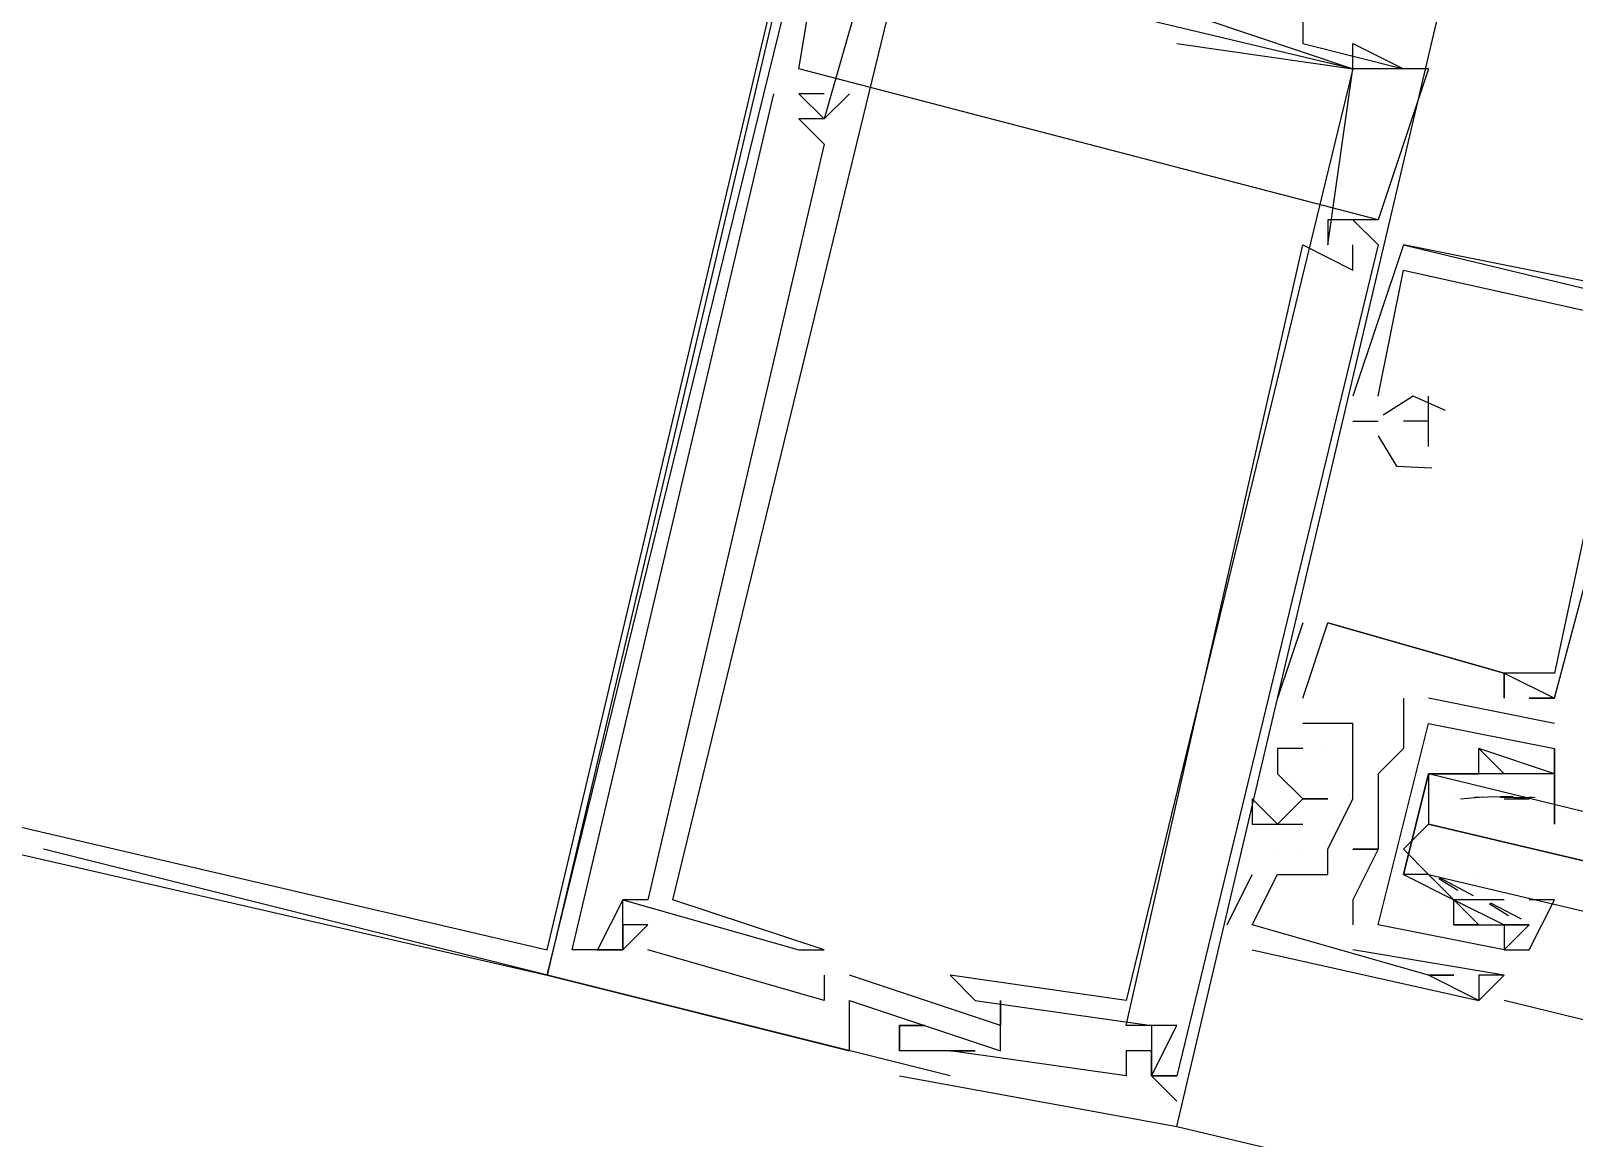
# Model space of a CAD drawing. Header units: feet. Extents: x -84 to 198, y -22 to 181.
# Drawn here: x 78.993 to 79.81, y 150.918 to 151.504 of the extents above; entities that cross this region are included whole.
import ezdxf

# ---------------------------------------------------------------- set-up
doc = ezdxf.new("R2010")
doc.units = ezdxf.units.FT
doc.layers.add('A-LINEA', color=7, linetype='CONTINUOUS')

msp = doc.modelspace()

# ---------------------------------------------------------------- linework, layer by layer
at = {"layer": 'A-LINEA'}
for p, q in [((79.6, 151.4978), (79.6, 151.4978)), ((79.6, 151.4978), (79.6, 151.4978)), ((79.6, 151.4978), (79.6, 151.4978)), ((79.6667, 151.4978), (79.6667, 151.4978)), ((79.6667, 151.4978), (79.6667, 151.4978)), ((79.6667, 151.4978), (79.6667, 151.4978)), ((79.6933, 151.4978), (79.6933, 151.4978)), ((79.6933, 151.4978), (79.6933, 151.4978)), ((79.6933, 151.4978), (79.6933, 151.4978)), ((79.7067, 151.4044), (79.4, 151.4844)), ((79.4, 151.4844), (79.4, 151.4844)), ((79.7067, 151.4044), (79.4, 151.4844)), ((79.4, 151.4844), (79.4, 151.4844)), ((79.7067, 151.4044), (79.4, 151.4844)), ((79.4, 151.4844), (79.4, 151.4844)), ((79.68, 151.3911), (79.6933, 151.4844)), ((79.68, 151.3911), (79.6933, 151.4844)), ((79.68, 151.3911), (79.6933, 151.4844)), ((79.6933, 151.4844), (79.6933, 151.4844)), ((79.6933, 151.4844), (79.6933, 151.4844)), ((79.6933, 151.4844), (79.6933, 151.4844)), ((79.6933, 151.4844), (79.6933, 151.4844)), ((79.6933, 151.4844), (79.6933, 151.4844)), ((79.6933, 151.4844), (79.6933, 151.4844)), ((79.6933, 151.4844), (79.6933, 151.4844)), ((79.6933, 151.4844), (79.6933, 151.4844)), ((79.6933, 151.4844), (79.6933, 151.4844)), ((79.7333, 151.4844), (79.72, 151.4844)), ((79.72, 151.4844), (79.72, 151.4844)), ((79.72, 151.4844), (79.72, 151.4844)), ((79.7333, 151.4844), (79.72, 151.4844)), ((79.72, 151.4844), (79.72, 151.4844)), ((79.72, 151.4844), (79.72, 151.4844)), ((79.7333, 151.4844), (79.72, 151.4844)), ((79.72, 151.4844), (79.72, 151.4844)), ((79.72, 151.4844), (79.72, 151.4844)), ((79.7333, 151.4844), (79.7333, 151.4844)), ((79.7333, 151.4844), (79.7333, 151.4844)), ((79.7333, 151.4844), (79.7333, 151.4844)), ((79.3867, 151.4711), (79.3867, 151.4711)), ((79.3867, 151.4711), (79.3867, 151.4711)), ((79.3867, 151.4711), (79.3867, 151.4711)), ((79.4, 151.4711), (79.4, 151.4711)), ((79.4, 151.4711), (79.4, 151.4711)), ((79.4, 151.4711), (79.4, 151.4711)), ((79.4, 151.4711), (79.4, 151.4711)), ((79.4, 151.4711), (79.4, 151.4711)), ((79.4, 151.4711), (79.4, 151.4711)), ((79.4133, 151.4711), (79.4133, 151.4711)), ((79.4133, 151.4711), (79.4133, 151.4711)), ((79.4133, 151.4711), (79.4133, 151.4711)), ((79.4267, 151.4711), (79.4267, 151.4711)), ((79.4267, 151.4711), (79.4267, 151.4711)), ((79.4267, 151.4711), (79.4267, 151.4711)), ((79.4, 151.4578), (79.4, 151.4578)), ((79.4, 151.4578), (79.4, 151.4578)), ((79.4, 151.4578), (79.4, 151.4578)), ((79.4133, 151.4578), (79.4133, 151.4578)), ((79.4133, 151.4578), (79.4133, 151.4578)), ((79.4133, 151.4578), (79.4133, 151.4578)), ((79.4133, 151.4578), (79.4133, 151.4578)), ((79.4133, 151.4578), (79.4133, 151.4578)), ((79.4133, 151.4578), (79.4133, 151.4578)), ((79.4133, 151.4444), (79.4133, 151.4444)), ((79.4133, 151.4444), (79.4133, 151.4444)), ((79.4133, 151.4444), (79.4133, 151.4444)), ((79.68, 151.4044), (79.68, 151.4044)), ((79.68, 151.4044), (79.68, 151.4044)), ((79.68, 151.4044), (79.68, 151.4044)), ((79.6933, 151.4044), (79.6933, 151.4044)), ((79.6933, 151.4044), (79.6933, 151.4044)), ((79.6933, 151.4044), (79.6933, 151.4044)), ((79.7067, 151.4044), (79.7067, 151.4044)), ((79.7067, 151.4044), (79.7067, 151.4044)), ((79.7067, 151.4044), (79.7067, 151.4044)), ((79.6667, 151.3911), (79.6667, 151.3911)), ((79.6667, 151.3911), (79.6667, 151.3911)), ((79.6667, 151.3911), (79.6667, 151.3911)), ((79.68, 151.3911), (79.68, 151.3911)), ((79.68, 151.3911), (79.68, 151.3911)), ((79.68, 151.3911), (79.68, 151.3911)), ((79.68, 151.3911), (79.68, 151.3911)), ((79.68, 151.3911), (79.68, 151.3911)), ((79.68, 151.3911), (79.68, 151.3911)), ((79.6933, 151.3911), (79.6933, 151.3911)), ((79.72, 151.3911), (79.6933, 151.3111)), ((79.6933, 151.3911), (79.6933, 151.3911)), ((79.6933, 151.3911), (79.6933, 151.3911)), ((79.72, 151.3911), (79.6933, 151.3111)), ((79.6933, 151.3911), (79.6933, 151.3911)), ((79.6933, 151.3911), (79.6933, 151.3911)), ((79.72, 151.3911), (79.6933, 151.3111)), ((79.6933, 151.3911), (79.6933, 151.3911)), ((79.7067, 151.3911), (79.7067, 151.3911)), ((79.7067, 151.3911), (79.7067, 151.3911)), ((79.7067, 151.3911), (79.7067, 151.3911)), ((79.8533, 151.3644), (79.72, 151.3911)), ((79.72, 151.3911), (79.72, 151.3911)), ((79.8533, 151.3644), (79.72, 151.3911)), ((79.72, 151.3911), (79.72, 151.3911)), ((79.8533, 151.3644), (79.72, 151.3911)), ((79.72, 151.3911), (79.72, 151.3911)), ((79.6933, 151.3778), (79.6933, 151.3778)), ((79.6933, 151.3778), (79.6933, 151.3778)), ((79.6933, 151.3778), (79.6933, 151.3778)), ((79.72, 151.3778), (79.72, 151.3778)), ((79.72, 151.3778), (79.72, 151.3778)), ((79.72, 151.3778), (79.72, 151.3778)), ((79.72, 151.3778), (79.72, 151.3778)), ((79.72, 151.3778), (79.72, 151.3778)), ((79.72, 151.3778), (79.72, 151.3778)), ((79.6933, 151.3111), (79.6933, 151.3111)), ((79.6933, 151.3111), (79.6933, 151.3111)), ((79.6933, 151.3111), (79.6933, 151.3111)), ((79.7067, 151.3111), (79.7067, 151.3111)), ((79.7067, 151.3111), (79.7067, 151.3111)), ((79.7067, 151.3111), (79.7067, 151.3111)), ((79.7067, 151.3111), (79.7067, 151.3111)), ((79.7067, 151.3111), (79.7067, 151.3111)), ((79.7067, 151.3111), (79.7067, 151.3111)), ((79.7333, 151.2978), (79.7333, 151.3111)), ((79.7333, 151.3111), (79.7333, 151.3111)), ((79.7333, 151.2978), (79.7333, 151.3111)), ((79.7333, 151.3111), (79.7333, 151.3111)), ((79.7333, 151.2978), (79.7333, 151.3111)), ((79.7333, 151.3111), (79.7333, 151.3111)), ((79.6933, 151.2978), (79.7067, 151.2978)), ((79.6933, 151.2978), (79.6933, 151.2978)), ((79.6933, 151.2978), (79.7067, 151.2978)), ((79.6933, 151.2978), (79.6933, 151.2978)), ((79.6933, 151.2978), (79.7067, 151.2978)), ((79.6933, 151.2978), (79.6933, 151.2978)), ((79.7067, 151.2978), (79.7067, 151.2978)), ((79.7067, 151.2978), (79.7067, 151.2978)), ((79.7067, 151.2978), (79.7067, 151.2978)), ((79.72, 151.2978), (79.72, 151.2978)), ((79.72, 151.2978), (79.72, 151.2978)), ((79.72, 151.2978), (79.72, 151.2978)), ((79.7333, 151.2978), (79.7333, 151.2978)), ((79.7333, 151.2978), (79.7333, 151.2978)), ((79.7333, 151.2978), (79.7333, 151.2978)), ((79.7333, 151.2978), (79.7333, 151.2978)), ((79.7333, 151.2978), (79.7333, 151.2978)), ((79.7333, 151.2978), (79.7333, 151.2978)), ((79.7333, 151.2844), (79.7333, 151.2844)), ((79.7333, 151.2844), (79.7333, 151.2844)), ((79.7333, 151.2844), (79.7333, 151.2844)), ((79.6667, 151.1911), (79.6533, 151.1511)), ((79.6667, 151.1911), (79.6533, 151.1511)), ((79.6667, 151.1911), (79.6533, 151.1511)), ((79.6667, 151.1911), (79.6667, 151.1911)), ((79.6667, 151.1911), (79.6667, 151.1911)), ((79.6667, 151.1911), (79.6667, 151.1911)), ((79.68, 151.1911), (79.68, 151.1911)), ((79.68, 151.1911), (79.68, 151.1911)), ((79.68, 151.1911), (79.68, 151.1911)), ((79.68, 151.1911), (79.68, 151.1911)), ((79.68, 151.1911), (79.68, 151.1911)), ((79.68, 151.1911), (79.68, 151.1911)), ((79.7733, 151.1644), (79.7733, 151.1644)), ((79.7733, 151.1644), (79.7733, 151.1644)), ((79.7733, 151.1644), (79.7733, 151.1644)), ((79.7733, 151.1644), (79.7733, 151.1644)), ((79.7733, 151.1644), (79.7733, 151.1644)), ((79.7733, 151.1644), (79.7733, 151.1644)), ((79.7733, 151.1644), (79.7733, 151.1644)), ((79.7733, 151.1644), (79.7733, 151.1644)), ((79.7733, 151.1644), (79.7733, 151.1644)), ((79.8, 151.1644), (79.8, 151.1644)), ((79.8, 151.1644), (79.8, 151.1644)), ((79.8, 151.1644), (79.8, 151.1644)), ((79.6533, 151.1511), (79.6533, 151.1511)), ((79.6533, 151.1511), (79.6533, 151.1511)), ((79.6533, 151.1511), (79.6533, 151.1511)), ((79.6667, 151.1511), (79.6667, 151.1511)), ((79.6667, 151.1511), (79.6667, 151.1511)), ((79.6667, 151.1511), (79.6667, 151.1511)), ((79.6667, 151.1511), (79.6667, 151.1511)), ((79.6667, 151.1511), (79.6667, 151.1511)), ((79.6667, 151.1511), (79.6667, 151.1511)), ((79.72, 151.1511), (79.72, 151.1511)), ((79.72, 151.1511), (79.72, 151.1511)), ((79.8, 151.1378), (79.7333, 151.1511)), ((79.7333, 151.1511), (79.7333, 151.1511)), ((79.8, 151.1378), (79.7333, 151.1511)), ((79.7333, 151.1511), (79.7333, 151.1511)), ((79.7733, 151.1511), (79.7733, 151.1511)), ((79.7733, 151.1511), (79.7733, 151.1511)), ((79.7733, 151.1511), (79.7733, 151.1511)), ((79.7867, 151.1511), (79.7867, 151.1511)), ((79.7867, 151.1511), (79.7867, 151.1511)), ((79.7867, 151.1511), (79.7867, 151.1511)), ((79.8, 151.1511), (79.8, 151.1511)), ((79.8, 151.1511), (79.8, 151.1511)), ((79.8, 151.1511), (79.8, 151.1511)), ((79.8, 151.1511), (79.8, 151.1511)), ((79.8, 151.1511), (79.8, 151.1511)), ((79.8, 151.1511), (79.8, 151.1511)), ((79.68, 151.1378), (79.6667, 151.1378)), ((79.6667, 151.1378), (79.6667, 151.1378)), ((79.6667, 151.1378), (79.6667, 151.1378)), ((79.68, 151.1378), (79.6667, 151.1378)), ((79.6667, 151.1378), (79.6667, 151.1378)), ((79.6667, 151.1378), (79.6667, 151.1378)), ((79.68, 151.1378), (79.6667, 151.1378)), ((79.6667, 151.1378), (79.6667, 151.1378)), ((79.6667, 151.1378), (79.6667, 151.1378)), ((79.68, 151.1378), (79.68, 151.1378)), ((79.68, 151.1378), (79.68, 151.1378)), ((79.68, 151.1378), (79.68, 151.1378)), ((79.6933, 151.1378), (79.6933, 151.1378)), ((79.6933, 151.1378), (79.6933, 151.1378)), ((79.6933, 151.1378), (79.6933, 151.1378)), ((79.7333, 151.1378), (79.7333, 151.1378)), ((79.7333, 151.1378), (79.7333, 151.1378)), ((79.8, 151.1378), (79.8, 151.1378)), ((79.8, 151.1378), (79.8, 151.1378)), ((79.6533, 151.1244), (79.6533, 151.1244)), ((79.6533, 151.1244), (79.6533, 151.1244)), ((79.6533, 151.1244), (79.6533, 151.1244)), ((79.6667, 151.1244), (79.6667, 151.1244)), ((79.6667, 151.1244), (79.6667, 151.1244)), ((79.6667, 151.1244), (79.6667, 151.1244)), ((79.68, 151.1244), (79.68, 151.1244)), ((79.68, 151.1244), (79.68, 151.1244)), ((79.68, 151.1244), (79.68, 151.1244)), ((79.6933, 151.1244), (79.6933, 151.1244)), ((79.6933, 151.1244), (79.6933, 151.1244)), ((79.6933, 151.1244), (79.6933, 151.1244)), ((79.72, 151.1244), (79.72, 151.1244)), ((79.72, 151.1244), (79.72, 151.1244)), ((79.76, 151.1244), (79.76, 151.1244)), ((79.76, 151.1244), (79.76, 151.1244)), ((79.76, 151.1244), (79.76, 151.1244)), ((79.76, 151.1244), (79.76, 151.1244)), ((79.8, 151.1244), (79.8, 151.1244)), ((79.8, 151.1244), (79.8, 151.1244)), ((79.8, 151.1244), (79.8, 151.1244)), ((79.8, 151.1244), (79.8, 151.1244)), ((79.6533, 151.1111), (79.6533, 151.1111)), ((79.6533, 151.1111), (79.6533, 151.1111)), ((79.6533, 151.1111), (79.6533, 151.1111)), ((79.7067, 151.1111), (79.7067, 151.1111)), ((79.7067, 151.1111), (79.7067, 151.1111)), ((79.76, 151.1111), (79.76, 151.1111)), ((79.76, 151.1111), (79.76, 151.1111)), ((79.7733, 151.1111), (79.7733, 151.1111)), ((79.7733, 151.1111), (79.7733, 151.1111)), ((79.8, 151.1111), (79.8, 151.1111)), ((79.8, 151.1111), (79.8, 151.1111)), ((79.8, 151.1111), (79.8, 151.1111)), ((79.8, 151.1111), (79.8, 151.1111)), ((79.64, 151.0978), (79.64, 151.0978)), ((79.64, 151.0978), (79.64, 151.0978)), ((79.64, 151.0978), (79.64, 151.0978)), ((79.6667, 151.0978), (79.6667, 151.0978)), ((79.6667, 151.0978), (79.6667, 151.0978)), ((79.6667, 151.0978), (79.6667, 151.0978)), ((79.68, 151.0978), (79.68, 151.0978)), ((79.68, 151.0978), (79.68, 151.0978)), ((79.68, 151.0978), (79.68, 151.0978)), ((79.6933, 151.0978), (79.6933, 151.0978)), ((79.6933, 151.0978), (79.6933, 151.0978)), ((79.6933, 151.0978), (79.6933, 151.0978)), ((79.7067, 151.0978), (79.7067, 151.0978)), ((79.7067, 151.0978), (79.7067, 151.0978)), ((79.7467, 151.0978), (79.7467, 151.0978)), ((79.7502, 151.0979), (79.7621, 151.0989)), ((79.7577, 151.0987), (79.7781, 151.0992)), ((79.7715, 151.0986), (79.7898, 151.0988)), ((79.7733, 151.0978), (79.7867, 151.0978)), ((79.7733, 151.0978), (79.7733, 151.0978)), ((79.7768, 151.0979), (79.7887, 151.0989)), ((79.7867, 151.0978), (79.7867, 151.0978)), ((79.7867, 151.0978), (79.7867, 151.0978)), ((79.7867, 151.0978), (79.7867, 151.0978)), ((79.8, 151.0978), (79.8, 151.0978)), ((79.8, 151.0978), (79.8, 151.0978)), ((79.64, 151.0844), (79.64, 151.0844)), ((79.64, 151.0844), (79.64, 151.0844)), ((79.64, 151.0844), (79.64, 151.0844)), ((79.6533, 151.0844), (79.6533, 151.0844)), ((79.6533, 151.0844), (79.6533, 151.0844)), ((79.6533, 151.0844), (79.6533, 151.0844)), ((79.6667, 151.0844), (79.6667, 151.0844)), ((79.6667, 151.0844), (79.6667, 151.0844)), ((79.6667, 151.0844), (79.6667, 151.0844)), ((79.7333, 151.0844), (79.7333, 151.0844)), ((79.48, 150.9511), (79, 151.0711)), ((79.6533, 151.0711), (79.6533, 151.0711)), ((79.6533, 151.0711), (79.6533, 151.0711)), ((79.6533, 151.0711), (79.6533, 151.0711)), ((79.6533, 151.0711), (79.6533, 151.0711)), ((79.6533, 151.0711), (79.6533, 151.0711)), ((79.6533, 151.0711), (79.6533, 151.0711)), ((79.6667, 151.0711), (79.6667, 151.0711)), ((79.6667, 151.0711), (79.6667, 151.0711)), ((79.6667, 151.0711), (79.6667, 151.0711)), ((79.68, 151.0711), (79.68, 151.0711)), ((79.68, 151.0711), (79.68, 151.0711)), ((79.68, 151.0711), (79.68, 151.0711)), ((79.6933, 151.0711), (79.6933, 151.0711)), ((79.6933, 151.0711), (79.6933, 151.0711)), ((79.7067, 151.0711), (79.7067, 151.0711)), ((79.7067, 151.0711), (79.7067, 151.0711)), ((79.7067, 151.0711), (79.7067, 151.0711)), ((79.7067, 151.0711), (79.7067, 151.0711)), ((79.64, 151.0578), (79.64, 151.0578)), ((79.64, 151.0578), (79.64, 151.0578)), ((79.64, 151.0578), (79.64, 151.0578)), ((79.6533, 151.0578), (79.6533, 151.0578)), ((79.6533, 151.0578), (79.6533, 151.0578)), ((79.6533, 151.0578), (79.6533, 151.0578)), ((79.68, 151.0578), (79.68, 151.0578)), ((79.68, 151.0578), (79.68, 151.0578)), ((79.68, 151.0578), (79.68, 151.0578)), ((79.7333, 151.0578), (79.7333, 151.0578)), ((79.7489, 151.0493), (79.7388, 151.0555)), ((79.7572, 151.0464), (79.7393, 151.056)), ((79.76, 151.0578), (79.76, 151.0578)), ((79.3067, 151.0444), (79.3067, 151.0444)), ((79.3067, 151.0444), (79.3067, 151.0444)), ((79.3067, 151.0444), (79.3067, 151.0444)), ((79.3067, 151.0444), (79.3067, 151.0444)), ((79.3067, 151.0444), (79.3067, 151.0444)), ((79.3067, 151.0444), (79.3067, 151.0444)), ((79.32, 151.0444), (79.32, 151.0444)), ((79.32, 151.0444), (79.32, 151.0444)), ((79.32, 151.0444), (79.32, 151.0444)), ((79.3333, 151.0444), (79.3333, 151.0444)), ((79.3333, 151.0444), (79.3333, 151.0444)), ((79.3333, 151.0444), (79.3333, 151.0444)), ((79.6933, 151.0444), (79.6933, 151.0444)), ((79.6933, 151.0444), (79.6933, 151.0444)), ((79.7333, 151.0444), (79.7333, 151.0444)), ((79.7333, 151.0444), (79.7333, 151.0444)), ((79.7333, 151.0444), (79.7333, 151.0444)), ((79.7333, 151.0444), (79.7333, 151.0444)), ((79.7467, 151.0444), (79.7467, 151.0444)), ((79.7467, 151.0444), (79.7467, 151.0444)), ((79.7467, 151.0444), (79.7467, 151.0444)), ((79.7467, 151.0444), (79.7467, 151.0444)), ((79.76, 151.0444), (79.76, 151.0444)), ((79.7733, 151.0444), (79.76, 151.0444)), ((79.76, 151.0444), (79.76, 151.0444)), ((79.7756, 151.0359), (79.7654, 151.0422)), ((79.7826, 151.0341), (79.7664, 151.0426)), ((79.7733, 151.0444), (79.7733, 151.0444)), ((79.7733, 151.0444), (79.7733, 151.0444)), ((79.7733, 151.0444), (79.7733, 151.0444)), ((79.3067, 151.0311), (79.3067, 151.0311)), ((79.3067, 151.0311), (79.3067, 151.0311)), ((79.3067, 151.0311), (79.3067, 151.0311)), ((79.32, 151.0311), (79.32, 151.0311)), ((79.32, 151.0311), (79.32, 151.0311)), ((79.32, 151.0311), (79.32, 151.0311)), ((79.6267, 151.0311), (79.6267, 151.0311)), ((79.6267, 151.0311), (79.6267, 151.0311)), ((79.6267, 151.0311), (79.6267, 151.0311)), ((79.64, 151.0311), (79.64, 151.0311)), ((79.64, 151.0311), (79.64, 151.0311)), ((79.64, 151.0311), (79.64, 151.0311)), ((79.64, 151.0311), (79.64, 151.0311)), ((79.64, 151.0311), (79.64, 151.0311)), ((79.64, 151.0311), (79.64, 151.0311)), ((79.6933, 151.0311), (79.6933, 151.0311)), ((79.6933, 151.0311), (79.6933, 151.0311)), ((79.7467, 151.0311), (79.7467, 151.0311)), ((79.7467, 151.0311), (79.7467, 151.0311)), ((79.7467, 151.0311), (79.7467, 151.0311)), ((79.7467, 151.0311), (79.7467, 151.0311)), ((79.76, 151.0311), (79.76, 151.0311)), ((79.76, 151.0311), (79.76, 151.0311)), ((79.7733, 151.0311), (79.7733, 151.0311)), ((79.7733, 151.0311), (79.7733, 151.0311)), ((79.7733, 151.0311), (79.7733, 151.0311)), ((79.7733, 151.0311), (79.7733, 151.0311)), ((79.7867, 151.0311), (79.7867, 151.0311)), ((79.7867, 151.0311), (79.7867, 151.0311)), ((79.28, 151.0178), (79.28, 151.0178)), ((79.28, 151.0178), (79.28, 151.0178)), ((79.28, 151.0178), (79.28, 151.0178)), ((79.2933, 151.0178), (79.2933, 151.0178)), ((79.2933, 151.0178), (79.2933, 151.0178)), ((79.2933, 151.0178), (79.2933, 151.0178)), ((79.3067, 151.0178), (79.3067, 151.0178)), ((79.3067, 151.0178), (79.3067, 151.0178)), ((79.3067, 151.0178), (79.3067, 151.0178)), ((79.3067, 151.0178), (79.3067, 151.0178)), ((79.3067, 151.0178), (79.3067, 151.0178)), ((79.3067, 151.0178), (79.3067, 151.0178)), ((79.3067, 151.0178), (79.3067, 151.0178)), ((79.3067, 151.0178), (79.3067, 151.0178)), ((79.3067, 151.0178), (79.3067, 151.0178)), ((79.32, 151.0178), (79.32, 151.0178)), ((79.32, 151.0178), (79.32, 151.0178)), ((79.32, 151.0178), (79.32, 151.0178)), ((79.4, 151.0178), (79.4, 151.0178)), ((79.4, 151.0178), (79.4, 151.0178)), ((79.4, 151.0178), (79.4, 151.0178)), ((79.4133, 151.0178), (79.4133, 151.0178)), ((79.4133, 151.0178), (79.4133, 151.0178)), ((79.4133, 151.0178), (79.4133, 151.0178)), ((79.64, 151.0178), (79.64, 151.0178)), ((79.64, 151.0178), (79.64, 151.0178)), ((79.64, 151.0178), (79.64, 151.0178)), ((79.7733, 151.0044), (79.6933, 151.0178)), ((79.6933, 151.0178), (79.6933, 151.0178)), ((79.7733, 151.0044), (79.6933, 151.0178)), ((79.6933, 151.0178), (79.6933, 151.0178)), ((79.7733, 151.0178), (79.7733, 151.0178)), ((79.7733, 151.0178), (79.7733, 151.0178)), ((79.7733, 151.0178), (79.7733, 151.0178)), ((79.7733, 151.0178), (79.7733, 151.0178)), ((79.2667, 151.0044), (79.2667, 151.0044)), ((79.2667, 151.0044), (79.2667, 151.0044)), ((79.2667, 151.0044), (79.2667, 151.0044)), ((79.4133, 151.0044), (79.4133, 151.0044)), ((79.4133, 151.0044), (79.4133, 151.0044)), ((79.4133, 151.0044), (79.4133, 151.0044)), ((79.5067, 150.9778), (79.4267, 151.0044)), ((79.4267, 151.0044), (79.4267, 151.0044)), ((79.5067, 150.9778), (79.4267, 151.0044)), ((79.4267, 151.0044), (79.4267, 151.0044)), ((79.5067, 150.9778), (79.4267, 151.0044)), ((79.4267, 151.0044), (79.4267, 151.0044)), ((79.48, 151.0044), (79.48, 151.0044)), ((79.48, 151.0044), (79.48, 151.0044)), ((79.48, 151.0044), (79.48, 151.0044)), ((79.7333, 151.0044), (79.7333, 151.0044)), ((79.7333, 151.0044), (79.7333, 151.0044)), ((79.7333, 151.0044), (79.7333, 151.0044)), ((79.7333, 151.0044), (79.7333, 151.0044)), ((79.7333, 151.0044), (79.7333, 151.0044)), ((79.7333, 151.0044), (79.7333, 151.0044)), ((79.7467, 151.0044), (79.7467, 151.0044)), ((79.7467, 151.0044), (79.7467, 151.0044)), ((79.7467, 151.0044), (79.7467, 151.0044)), ((79.76, 151.0044), (79.76, 151.0044)), ((79.76, 151.0044), (79.76, 151.0044)), ((79.76, 151.0044), (79.76, 151.0044)), ((79.7733, 151.0044), (79.7733, 151.0044)), ((79.7733, 151.0044), (79.7733, 151.0044)), ((79.7733, 151.0044), (79.7733, 151.0044)), ((79.7733, 151.0044), (79.7733, 151.0044)), ((79.7733, 151.0044), (79.7733, 151.0044)), ((79.4133, 150.9911), (79.4133, 150.9911)), ((79.4133, 150.9911), (79.4133, 150.9911)), ((79.4133, 150.9911), (79.4133, 150.9911)), ((79.4267, 150.9911), (79.4267, 150.9911)), ((79.4267, 150.9911), (79.4267, 150.9911)), ((79.4267, 150.9911), (79.4267, 150.9911)), ((79.4933, 150.9911), (79.4933, 150.9911)), ((79.4933, 150.9911), (79.4933, 150.9911)), ((79.4933, 150.9911), (79.4933, 150.9911)), ((79.5067, 150.9911), (79.5067, 150.9911)), ((79.5067, 150.9911), (79.5067, 150.9911)), ((79.5067, 150.9911), (79.5067, 150.9911)), ((79.5067, 150.9911), (79.5067, 150.9911)), ((79.5067, 150.9911), (79.5067, 150.9911)), ((79.5067, 150.9911), (79.5067, 150.9911)), ((79.5733, 150.9911), (79.5733, 150.9911)), ((79.5733, 150.9911), (79.5733, 150.9911)), ((79.5733, 150.9911), (79.5733, 150.9911)), ((79.76, 150.9911), (79.76, 150.9911)), ((79.76, 150.9911), (79.76, 150.9911)), ((79.76, 150.9911), (79.76, 150.9911)), ((79.76, 150.9911), (79.76, 150.9911)), ((79.76, 150.9911), (79.76, 150.9911)), ((79.76, 150.9911), (79.76, 150.9911)), ((81.4, 150.5911), (79.7733, 150.9911)), ((79.4533, 150.9778), (79.4533, 150.9778)), ((79.4533, 150.9778), (79.4533, 150.9778)), ((79.4533, 150.9778), (79.4533, 150.9778)), ((79.4533, 150.9778), (79.4533, 150.9778)), ((79.4533, 150.9778), (79.4533, 150.9778)), ((79.4533, 150.9778), (79.4533, 150.9778)), ((79.4667, 150.9778), (79.4667, 150.9778)), ((79.4667, 150.9778), (79.4667, 150.9778)), ((79.4667, 150.9778), (79.4667, 150.9778)), ((79.5067, 150.9778), (79.5067, 150.9778)), ((79.5067, 150.9778), (79.5067, 150.9778)), ((79.5067, 150.9778), (79.5067, 150.9778)), ((79.5733, 150.9778), (79.5733, 150.9778)), ((79.5733, 150.9778), (79.5733, 150.9778)), ((79.5733, 150.9778), (79.5733, 150.9778)), ((79.5867, 150.9778), (79.5867, 150.9778)), ((79.5867, 150.9778), (79.5867, 150.9778)), ((79.5867, 150.9778), (79.5867, 150.9778)), ((79.6, 150.9778), (79.6, 150.9778)), ((79.6, 150.9778), (79.6, 150.9778)), ((79.6, 150.9778), (79.6, 150.9778)), ((79.4267, 150.9644), (79.4267, 150.9644)), ((79.4267, 150.9644), (79.4267, 150.9644)), ((79.4267, 150.9644), (79.4267, 150.9644)), ((79.4533, 150.9644), (79.4533, 150.9644)), ((79.4533, 150.9644), (79.4533, 150.9644)), ((79.4533, 150.9644), (79.4533, 150.9644)), ((79.4533, 150.9644), (79.4533, 150.9644)), ((79.4533, 150.9644), (79.4533, 150.9644)), ((79.4533, 150.9644), (79.4533, 150.9644)), ((79.48, 150.9644), (79.48, 150.9644)), ((79.48, 150.9644), (79.48, 150.9644)), ((79.48, 150.9644), (79.48, 150.9644)), ((79.48, 150.9644), (79.48, 150.9644)), ((79.48, 150.9644), (79.48, 150.9644)), ((79.48, 150.9644), (79.48, 150.9644)), ((79.4933, 150.9644), (79.4933, 150.9644)), ((79.4933, 150.9644), (79.4933, 150.9644)), ((79.4933, 150.9644), (79.4933, 150.9644)), ((79.5067, 150.9644), (79.5067, 150.9644)), ((79.5067, 150.9644), (79.5067, 150.9644)), ((79.5067, 150.9644), (79.5067, 150.9644)), ((79.5733, 150.9644), (79.5733, 150.9644)), ((79.5733, 150.9644), (79.5733, 150.9644)), ((79.5733, 150.9644), (79.5733, 150.9644)), ((79.5867, 150.9644), (79.5867, 150.9644)), ((79.5867, 150.9644), (79.5867, 150.9644)), ((79.5867, 150.9644), (79.5867, 150.9644)), ((79.4533, 150.9511), (79.4533, 150.9511)), ((79.4533, 150.9511), (79.4533, 150.9511)), ((79.4533, 150.9511), (79.4533, 150.9511)), ((79.5733, 150.9511), (79.5733, 150.9511)), ((79.5733, 150.9511), (79.5733, 150.9511)), ((79.5733, 150.9511), (79.5733, 150.9511)), ((79.5867, 150.9511), (79.5867, 150.9511)), ((79.5867, 150.9511), (79.5867, 150.9511)), ((79.5867, 150.9511), (79.5867, 150.9511)), ((79.5867, 150.9511), (79.5867, 150.9511)), ((79.5867, 150.9511), (79.5867, 150.9511)), ((79.5867, 150.9511), (79.5867, 150.9511)), ((79.5867, 150.9511), (79.5867, 150.9511)), ((79.5867, 150.9511), (79.5867, 150.9511)), ((79.5867, 150.9511), (79.5867, 150.9511)), ((79.6, 150.9511), (79.6, 150.9511)), ((79.6, 150.9511), (79.6, 150.9511)), ((79.6, 150.9511), (79.6, 150.9511)), ((79.6, 150.9511), (79.6, 150.9511)), ((79.6, 150.9511), (79.6, 150.9511)), ((79.6, 150.9511), (79.6, 150.9511)), ((79.6, 150.9378), (79.6, 150.9378)), ((79.6, 150.9378), (79.6, 150.9378)), ((79.6, 150.9378), (79.6, 150.9378)), ((79.6, 150.9244), (79.6, 150.9244)), ((79.6, 150.9244), (79.6, 150.9244)), ((79.6, 150.9244), (87.72, 149.0044)), ((79.6, 150.9244), (79.6, 150.9244))]:
    msp.add_line(p, q, dxfattribs=at)
for points in [[(79.1867, 151.8844), (78.36, 151.7378), (78.4533, 151.1911), (79.2667, 151.0044), (79.4667, 151.8178), (79.1867, 151.8844)], [(79.1867, 151.8711), (78.3733, 151.7244), (78.4667, 151.2044), (79.2667, 151.0178), (79.4533, 151.8044), (79.1867, 151.8711)], [(79.44, 151.6844), (79.4267, 151.6844), (79.2667, 151.0044), (79.4267, 150.9644), (79.4267, 150.9911), (79.5067, 150.9644), (79.5067, 150.9911), (79.5067, 150.9778)], [(79.44, 151.6844), (79.4267, 151.6844), (79.2667, 151.0044), (79.4267, 150.9644), (79.4267, 150.9911), (79.5067, 150.9644), (79.5067, 150.9911), (79.5067, 150.9778)], [(79.44, 151.6844), (79.4267, 151.6844), (79.2667, 151.0044), (79.4267, 150.9644), (79.4267, 150.9911), (79.5067, 150.9644), (79.5067, 150.9911), (79.5067, 150.9778)], [(79.4533, 150.9511), (79.6, 150.9244), (79.76, 151.6044)], [(79.4533, 150.9511), (79.6, 150.9244), (79.76, 151.6044)], [(79.4533, 150.9511), (79.6, 150.9244), (79.76, 151.6044)], [(79.4, 151.4844), (79.4133, 151.5644), (79.6267, 151.5111), (79.64, 151.5111), (79.64, 151.5244), (79.6267, 151.5244), (79.64, 151.5244), (79.6, 151.5244), (79.6133, 151.5244)], [(79.4, 151.4844), (79.4133, 151.5644), (79.6267, 151.5111), (79.64, 151.5111), (79.64, 151.5244), (79.6267, 151.5244), (79.64, 151.5244), (79.6, 151.5244), (79.6133, 151.5244)], [(79.4, 151.4844), (79.4133, 151.5644), (79.6267, 151.5111), (79.64, 151.5111), (79.64, 151.5244), (79.6267, 151.5244), (79.64, 151.5244), (79.6, 151.5244), (79.6133, 151.5244)], [(79.4133, 151.5511), (79.44, 151.5511), (79.4133, 151.4578), (79.4, 151.4578), (79.4133, 151.4444), (79.32, 151.0444), (79.3067, 151.0444), (79.2933, 151.0178), (79.3067, 151.0178), (79.3067, 151.0444), (79.4, 151.0178), (79.4133, 151.0178), (79.3333, 151.0444), (79.4533, 151.5378), (79.5333, 151.5244), (79.5333, 151.5244), (79.5333, 151.5378)], [(79.4133, 151.5511), (79.44, 151.5511), (79.4133, 151.4578), (79.4, 151.4578), (79.4133, 151.4444), (79.32, 151.0444), (79.3067, 151.0444), (79.2933, 151.0178), (79.3067, 151.0178), (79.3067, 151.0444), (79.4, 151.0178), (79.4133, 151.0178), (79.3333, 151.0444), (79.4533, 151.5378), (79.5333, 151.5244), (79.5333, 151.5244), (79.5333, 151.5378)], [(79.4133, 151.5511), (79.44, 151.5511), (79.4133, 151.4578), (79.4, 151.4578), (79.4133, 151.4444), (79.32, 151.0444), (79.3067, 151.0444), (79.2933, 151.0178), (79.3067, 151.0178), (79.3067, 151.0444), (79.4, 151.0178), (79.4133, 151.0178), (79.3333, 151.0444), (79.4533, 151.5378), (79.5333, 151.5244), (79.5333, 151.5244), (79.5333, 151.5378)], [(79.6, 151.5111), (79.6, 151.5111), (79.6133, 151.5111), (79.6933, 151.4844), (79.6933, 151.4978), (79.72, 151.4844), (79.6933, 151.4844), (79.4133, 151.5511)], [(79.6, 151.5111), (79.6, 151.5111), (79.6133, 151.5111), (79.6933, 151.4844), (79.6933, 151.4978), (79.72, 151.4844), (79.6933, 151.4844), (79.4133, 151.5511)], [(79.6, 151.5111), (79.6, 151.5111), (79.6133, 151.5111), (79.6933, 151.4844), (79.6933, 151.4978), (79.72, 151.4844), (79.6933, 151.4844), (79.4133, 151.5511)], [(79.6667, 151.5111), (79.6667, 151.4978), (79.72, 151.4844)], [(79.6667, 151.5111), (79.6667, 151.4978), (79.72, 151.4844)], [(79.6667, 151.5111), (79.6667, 151.4978), (79.72, 151.4844)], [(79.6, 151.4978), (79.6933, 151.4844), (79.5733, 150.9911), (79.48, 151.0044), (79.4933, 150.9911), (79.5867, 150.9778), (79.5867, 150.9511), (79.6, 150.9511), (79.5867, 150.9511), (79.6, 150.9778), (79.5733, 150.9778), (79.6667, 151.3911), (79.6933, 151.3778), (79.6933, 151.3911)], [(79.6, 151.4978), (79.6933, 151.4844), (79.5733, 150.9911), (79.48, 151.0044), (79.4933, 150.9911), (79.5867, 150.9778), (79.5867, 150.9511), (79.6, 150.9511), (79.5867, 150.9511), (79.6, 150.9778), (79.5733, 150.9778), (79.6667, 151.3911), (79.6933, 151.3778), (79.6933, 151.3911)], [(79.6, 151.4978), (79.6933, 151.4844), (79.5733, 150.9911), (79.48, 151.0044), (79.4933, 150.9911), (79.5867, 150.9778), (79.5867, 150.9511), (79.6, 150.9511), (79.5867, 150.9511), (79.6, 150.9778), (79.5733, 150.9778), (79.6667, 151.3911), (79.6933, 151.3778), (79.6933, 151.3911)], [(79.7333, 151.4844), (79.7067, 151.4044), (79.68, 151.4044), (79.68, 151.3911)], [(79.7333, 151.4844), (79.7067, 151.4044), (79.68, 151.4044), (79.68, 151.3911)], [(79.7333, 151.4844), (79.7067, 151.4044), (79.68, 151.4044), (79.68, 151.3911)], [(79.3067, 151.0178), (79.32, 151.0311), (79.3067, 151.0311), (79.3067, 151.0178), (79.28, 151.0178), (79.3867, 151.4711)], [(79.3067, 151.0178), (79.32, 151.0311), (79.3067, 151.0311), (79.3067, 151.0178), (79.28, 151.0178), (79.3867, 151.4711)], [(79.3067, 151.0178), (79.32, 151.0311), (79.3067, 151.0311), (79.3067, 151.0178), (79.28, 151.0178), (79.3867, 151.4711)], [(79.4133, 151.4711), (79.4, 151.4711), (79.4133, 151.4578), (79.4267, 151.4711)], [(79.4133, 151.4711), (79.4, 151.4711), (79.4133, 151.4578), (79.4267, 151.4711)], [(79.4133, 151.4711), (79.4, 151.4711), (79.4133, 151.4578), (79.4267, 151.4711)], [(79.4133, 151.4444), (79.4, 151.4578), (79.4, 151.4578), (79.4, 151.4578)], [(79.4133, 151.4444), (79.4, 151.4578), (79.4, 151.4578), (79.4, 151.4578)], [(79.4133, 151.4444), (79.4, 151.4578), (79.4, 151.4578), (79.4, 151.4578)], [(79.6933, 151.4044), (79.7067, 151.3911), (79.6, 150.9511)], [(79.6933, 151.4044), (79.7067, 151.3911), (79.6, 150.9511)], [(79.6933, 151.4044), (79.7067, 151.3911), (79.6, 150.9511)], [(79.72, 151.3911), (81.4933, 150.9644), (83.6667, 150.4578)], [(79.7067, 151.3111), (79.72, 151.3778), (79.84, 151.3511), (79.8, 151.1644), (79.7733, 151.1644), (79.7733, 151.1644), (79.68, 151.1911), (79.68, 151.1911)], [(79.7067, 151.3111), (79.72, 151.3778), (79.84, 151.3511), (79.8, 151.1644), (79.7733, 151.1644), (79.7733, 151.1644), (79.68, 151.1911), (79.68, 151.1911)], [(79.7067, 151.3111), (79.72, 151.3778), (79.84, 151.3511), (79.8, 151.1644), (79.7733, 151.1644), (79.7733, 151.1644), (79.68, 151.1911), (79.68, 151.1911)], [(79.6667, 151.1511), (79.68, 151.1911), (79.7733, 151.1644), (79.7733, 151.1511), (79.7733, 151.1644), (79.8, 151.1511), (79.7867, 151.1511), (79.8, 151.1511), (79.8533, 151.3511)], [(79.6667, 151.1511), (79.68, 151.1911), (79.7733, 151.1644), (79.7733, 151.1511), (79.7733, 151.1644), (79.8, 151.1511), (79.7867, 151.1511), (79.8, 151.1511), (79.8533, 151.3511)], [(79.6667, 151.1511), (79.68, 151.1911), (79.7733, 151.1644), (79.7733, 151.1511), (79.7733, 151.1644), (79.8, 151.1511), (79.7867, 151.1511), (79.8, 151.1511), (79.8533, 151.3511)], [(79.7424, 151.3035), (79.7252, 151.3111), (79.7093, 151.301)], [(79.7424, 151.3035), (79.7252, 151.3111), (79.7093, 151.301)], [(79.7424, 151.3035), (79.7252, 151.3111), (79.7093, 151.301)], [(79.7333, 151.2844), (79.7333, 151.2978), (79.72, 151.2978), (79.72, 151.2978)], [(79.7333, 151.2844), (79.7333, 151.2978), (79.72, 151.2978), (79.72, 151.2978)], [(79.7333, 151.2844), (79.7333, 151.2978), (79.72, 151.2978), (79.72, 151.2978)], [(79.7067, 151.2901), (79.7164, 151.274), (79.7351, 151.273)], [(79.7067, 151.2901), (79.7164, 151.274), (79.7351, 151.273)], [(79.7067, 151.2901), (79.7164, 151.274), (79.7351, 151.273)], [(79.72, 151.1511), (79.72, 151.1244), (79.7067, 151.1111), (79.7067, 151.0978), (79.7067, 151.0711), (79.6933, 151.0711), (79.7067, 151.0711), (79.6933, 151.0444), (79.6933, 151.0311)], [(79.72, 151.1511), (79.72, 151.1244), (79.7067, 151.1111), (79.7067, 151.0978), (79.7067, 151.0711), (79.6933, 151.0711), (79.7067, 151.0711), (79.6933, 151.0444), (79.6933, 151.0311)], [(79.64, 151.0178), (79.76, 150.9911), (79.7733, 151.0044), (79.76, 151.0044), (79.76, 150.9911), (79.7333, 151.0044), (79.7467, 151.0044), (79.7333, 151.0044), (79.64, 151.0311), (79.6533, 151.0578), (79.68, 151.0578), (79.68, 151.0711), (79.6933, 151.0978), (79.6933, 151.1244), (79.6933, 151.1378), (79.6667, 151.1378)], [(79.64, 151.0178), (79.76, 150.9911), (79.7733, 151.0044), (79.76, 151.0044), (79.76, 150.9911), (79.7333, 151.0044), (79.7467, 151.0044), (79.7333, 151.0044), (79.64, 151.0311), (79.6533, 151.0578), (79.68, 151.0578), (79.68, 151.0711), (79.6933, 151.0978), (79.6933, 151.1244), (79.6933, 151.1378), (79.6667, 151.1378)], [(79.64, 151.0178), (79.76, 150.9911), (79.7733, 151.0044), (79.76, 151.0044), (79.76, 150.9911), (79.7333, 151.0044), (79.7467, 151.0044), (79.7333, 151.0044), (79.64, 151.0311), (79.6533, 151.0578), (79.68, 151.0578), (79.68, 151.0711), (79.6933, 151.0978), (79.6933, 151.1244), (79.6933, 151.1378), (79.6667, 151.1378)], [(79.7067, 151.0311), (79.7333, 151.1378), (79.8, 151.1244), (79.8, 151.1111), (79.76, 151.1244)], [(79.7067, 151.0311), (79.7333, 151.1378), (79.8, 151.1244), (79.8, 151.1111), (79.76, 151.1244)], [(79.6667, 151.1244), (79.6533, 151.1244), (79.6533, 151.1111), (79.6667, 151.0978)], [(79.6667, 151.1244), (79.6533, 151.1244), (79.6533, 151.1111), (79.6667, 151.0978)], [(79.6667, 151.1244), (79.6533, 151.1244), (79.6533, 151.1111), (79.6667, 151.0978)], [(79.8, 151.0978), (79.8, 151.0844), (79.8, 151.1111), (79.8, 151.1244), (79.8, 151.0978), (79.8, 151.1111), (79.7867, 151.1111), (79.7733, 151.1111), (79.76, 151.1111), (79.7333, 151.1111), (79.72, 151.0578), (79.7467, 151.0444), (79.7733, 151.0311), (79.7867, 151.0311), (79.7733, 151.0178), (79.7867, 151.0178), (79.8, 151.0444), (79.7867, 151.0444)], [(79.76, 151.1111), (79.76, 151.1244), (79.7733, 151.1111)], [(79.76, 151.1111), (79.76, 151.1244), (79.7733, 151.1111)], [(79.8, 151.1111), (79.8, 151.0978), (79.8, 151.1244)], [(79.8, 151.1111), (79.8, 151.0978), (79.8, 151.1244)], [(79.7467, 151.0444), (79.7333, 151.0578), (79.72, 151.0578), (79.7333, 151.1111), (79.7467, 151.1111), (79.76, 151.1111)], [(81.4267, 150.6978), (79.7333, 151.1111), (79.7333, 151.0978), (79.7333, 151.0844), (81.4267, 150.6844), (79.7333, 151.0844), (79.72, 151.0711), (79.7333, 151.0578), (81.4267, 150.6578)], [(79.6667, 151.0978), (79.6533, 151.0844), (79.64, 151.0978), (79.64, 151.0844), (79.6667, 151.0844)], [(79.6667, 151.0978), (79.6533, 151.0844), (79.64, 151.0978), (79.64, 151.0844), (79.6667, 151.0844)], [(79.6667, 151.0978), (79.6533, 151.0844), (79.64, 151.0978), (79.64, 151.0844), (79.6667, 151.0844)], [(79.68, 151.0978), (79.6667, 151.0978), (79.68, 151.0978), (79.6667, 151.0978), (79.68, 151.0978), (79.6667, 151.0978), (79.68, 151.0978)], [(79.68, 151.0978), (79.6667, 151.0978), (79.68, 151.0978), (79.6667, 151.0978), (79.68, 151.0978), (79.6667, 151.0978), (79.68, 151.0978)], [(79.68, 151.0978), (79.6667, 151.0978), (79.68, 151.0978), (79.6667, 151.0978), (79.68, 151.0978), (79.6667, 151.0978), (79.68, 151.0978)], [(79.6267, 151.0311), (79.64, 151.0578), (79.64, 151.0578)], [(79.6267, 151.0311), (79.64, 151.0578), (79.64, 151.0578)], [(79.6267, 151.0311), (79.64, 151.0578), (79.64, 151.0578)], [(79.76, 151.0444), (79.7467, 151.0444), (79.76, 151.0311), (79.7467, 151.0311), (79.7467, 151.0444)], [(79.76, 151.0444), (79.7467, 151.0444), (79.76, 151.0311), (79.7467, 151.0311), (79.7467, 151.0444)], [(79.7467, 151.0311), (79.7733, 151.0311), (79.7733, 151.0178), (79.7067, 151.0311)], [(79.7467, 151.0311), (79.7733, 151.0311), (79.7733, 151.0178), (79.7067, 151.0311)], [(79.7733, 151.0178), (79.7867, 151.0311), (79.7733, 151.0311)], [(79.7733, 151.0178), (79.7867, 151.0311), (79.7733, 151.0311)], [(79.4133, 151.0044), (79.4133, 150.9911), (79.32, 151.0178)], [(79.4133, 151.0044), (79.4133, 150.9911), (79.32, 151.0178)], [(79.4133, 151.0044), (79.4133, 150.9911), (79.32, 151.0178)], [(79.6, 150.9378), (79.5867, 150.9511), (79.5867, 150.9644), (79.5733, 150.9644), (79.5733, 150.9511), (79.48, 150.9644), (79.4933, 150.9644), (79.48, 150.9644), (79.4533, 150.9644), (79.4533, 150.9778), (79.4667, 150.9778), (79.4533, 150.9778), (79.4533, 150.9644)], [(79.6, 150.9378), (79.5867, 150.9511), (79.5867, 150.9644), (79.5733, 150.9644), (79.5733, 150.9511), (79.48, 150.9644), (79.4933, 150.9644), (79.48, 150.9644), (79.4533, 150.9644), (79.4533, 150.9778), (79.4667, 150.9778), (79.4533, 150.9778), (79.4533, 150.9644)], [(79.6, 150.9378), (79.5867, 150.9511), (79.5867, 150.9644), (79.5733, 150.9644), (79.5733, 150.9511), (79.48, 150.9644), (79.4933, 150.9644), (79.48, 150.9644), (79.4533, 150.9644), (79.4533, 150.9778), (79.4667, 150.9778), (79.4533, 150.9778), (79.4533, 150.9644)]]:
    msp.add_lwpolyline(points, dxfattribs=at)

doc.saveas('drawing.dxf')
